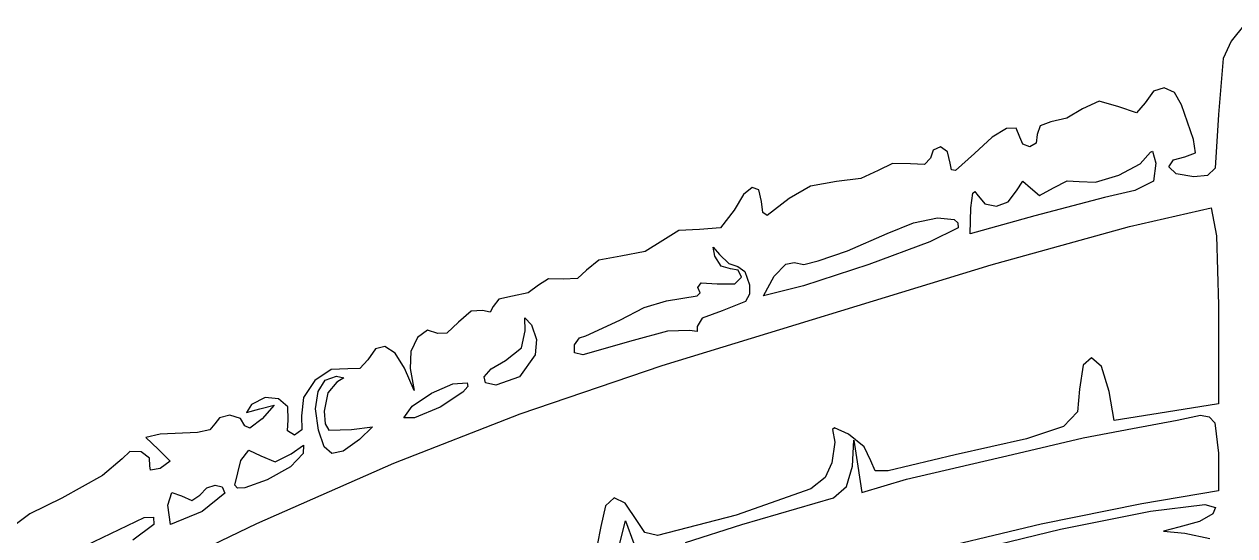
# Model space of a CAD drawing. Extents: x 1 to 276, y 11 to 133.
# Drawn here: x 68.37 to 111.35, y 86.74 to 104.9 of the extents above; entities that cross this region are included whole.
import ezdxf

# ---------------------------------------------------------------- set-up
doc = ezdxf.new("R2010")
doc.units = 0

msp = doc.modelspace()

# ---------------------------------------------------------------- linework, layer by layer
at = {"layer": 'Layer 1'}
for p, q in [((111.700098, 104.901024), (111.219074, 104.303837)), ((111.219074, 104.303837), (110.93748, 103.685351)), ((110.93748, 103.685351), (110.772292, 101.691802)), ((108.458636, 102.519982), (108.169496, 102.114078)), ((108.836379, 102.639276), (108.458636, 102.519982)), ((109.202413, 102.477714), (108.836379, 102.639276)), ((109.45643, 102.041053), (109.202413, 102.477714)), ((105.939586, 101.894297), (105.380477, 101.567845)), ((106.532341, 102.170919), (105.939586, 101.894297)), ((107.227226, 101.96203), (106.532341, 102.170919)), ((107.855391, 101.757595), (107.227226, 101.96203)), ((108.169496, 102.114078), (107.855391, 101.757595)), ((109.88823, 100.80633), (109.45643, 102.041053)), ((105.380477, 101.567845), (104.815283, 101.428983)), ((110.772292, 101.691802), (110.64882, 99.792401)), ((103.245641, 101.198971), (102.735508, 100.895615)), ((103.590211, 101.204936), (103.245641, 101.198971)), ((103.716732, 100.894524), (103.590211, 101.204936)), ((104.439221, 101.295677), (104.334093, 100.982719)), ((104.815283, 101.428983), (104.439221, 101.295677)), ((102.735508, 100.895615), (102.112298, 100.313851)), ((103.820361, 100.645375), (103.716732, 100.894524)), ((104.06951, 100.541746), (103.820361, 100.645375)), ((104.292686, 100.671216), (104.06951, 100.541746)), ((104.334093, 100.982719), (104.292686, 100.671216)), ((109.94979, 100.333607), (109.88823, 100.80633)), ((100.54173, 100.147693), (100.335796, 99.921695)), ((100.645359, 100.426079), (100.54173, 100.147693)), ((100.894508, 100.541746), (100.645359, 100.426079)), ((101.143657, 100.371134), (100.894508, 100.541746)), ((101.247286, 99.961073), (101.143657, 100.371134)), ((102.112298, 100.313851), (101.432274, 99.704207)), ((107.991894, 99.948892), (108.350824, 100.36324)), ((108.350824, 100.36324), (108.428038, 100.393271)), ((108.428038, 100.393271), (108.546263, 99.967423)), ((109.174913, 100.085339), (109.575316, 100.188968)), ((109.575316, 100.188968), (109.94979, 100.333607)), ((99.199542, 99.949255), (98.683295, 99.709895)), ((99.829824, 99.939907), (99.199542, 99.949255)), ((100.335796, 99.921695), (99.829824, 99.939907)), ((101.289625, 99.729105), (101.247286, 99.961073)), ((101.432274, 99.704207), (101.289625, 99.729105)), ((107.23384, 99.544795), (107.991894, 99.948892)), ((108.546263, 99.967423), (108.468255, 99.329689)), ((109.008402, 99.83619), (109.174913, 100.085339)), ((109.267473, 99.587041), (109.008402, 99.83619)), ((110.64882, 99.792401), (110.385339, 99.530271)), ((97.207625, 99.317959), (96.286037, 99.148317)), ((98.070608, 99.423175), (97.207625, 99.317959)), ((98.683295, 99.709895), (98.070608, 99.423175)), ((103.600668, 98.983878), (103.82821, 99.32938)), ((103.82821, 99.32938), (104.091735, 99.094651)), ((104.909122, 99.095356), (105.4016, 99.343976)), ((105.4016, 99.343976), (105.826344, 99.311609)), ((105.826344, 99.311609), (106.403159, 99.287014)), ((106.403159, 99.287014), (107.23384, 99.544795)), ((108.468255, 99.329689), (107.79414, 98.990934)), ((109.890347, 99.483412), (109.267473, 99.587041)), ((110.385339, 99.530271), (109.890347, 99.483412)), ((94.218184, 99.101662), (93.903352, 98.850853)), ((94.452583, 99.025115), (94.218184, 99.101662)), ((94.544504, 98.601467), (94.452583, 99.025115)), ((96.286037, 99.148317), (95.53193, 98.706948)), ((101.980711, 98.384156), (102.05259, 98.906355)), ((102.05259, 98.906355), (102.115153, 98.964387)), ((102.115153, 98.964387), (102.186381, 98.866051)), ((102.186381, 98.866051), (102.477511, 98.527869)), ((103.307157, 98.596969), (103.600668, 98.983878)), ((104.091735, 99.094651), (104.420524, 98.823408)), ((104.420524, 98.823408), (104.909122, 99.095356)), ((107.79414, 98.990934), (106.722753, 98.750692)), ((93.903352, 98.850853), (93.570131, 98.292433)), ((94.590095, 98.217997), (94.544504, 98.601467)), ((95.53193, 98.706948), (94.748366, 98.105461)), ((102.477511, 98.527869), (102.891937, 98.44157)), ((102.891937, 98.44157), (103.307157, 98.596969)), ((106.722753, 98.750692), (104.251543, 98.098758)), ((93.570131, 98.292433), (93.087663, 97.672382)), ((94.748366, 98.105461), (94.590095, 98.217997)), ((99.943016, 97.850529), (100.794892, 98.020309)), ((100.794892, 98.020309), (101.381987, 97.964201)), ((101.952842, 97.461641), (101.980711, 98.384156)), ((104.251543, 98.098758), (101.952842, 97.461641)), ((107.608143, 97.716), (110.507708, 98.386272)), ((110.507708, 98.386272), (110.694637, 97.385309)), ((91.607671, 97.578102), (91.04036, 97.218577)), ((92.345639, 97.6151), (91.607671, 97.578102)), ((93.087663, 97.672382), (92.345639, 97.6151)), ((99.00644, 97.46905), (99.943016, 97.850529)), ((101.524217, 97.668016), (100.522906, 97.171322)), ((101.381987, 97.964201), (101.519965, 97.847005)), ((101.519965, 97.847005), (101.524217, 97.668016)), ((102.694602, 96.358372), (107.608143, 97.716)), ((91.04036, 97.218577), (90.411974, 96.824921)), ((97.595328, 96.85451), (99.00644, 97.46905)), ((100.522906, 97.171322), (98.352169, 96.364369)), ((110.694637, 97.385309), (110.772292, 94.924109)), ((90.411974, 96.824921), (89.551284, 96.661188)), ((92.886095, 96.661188), (92.826078, 96.987816)), ((92.826078, 96.987816), (93.057898, 96.719396)), ((93.057898, 96.719396), (93.383556, 96.399427)), ((96.557808, 96.494677), (97.595328, 96.85451)), ((88.771248, 96.517255), (88.337022, 96.171179)), ((89.551284, 96.661188), (88.771248, 96.517255)), ((91.016724, 92.785569), (102.694602, 96.358372)), ((93.115003, 96.313305), (92.886095, 96.661188)), ((93.442073, 96.220216), (93.115003, 96.313305)), ((93.383556, 96.399427), (93.70207, 96.292182)), ((93.70207, 96.292182), (93.955056, 96.121614)), ((94.997118, 95.953515), (95.408986, 96.386198)), ((95.408986, 96.386198), (95.707613, 96.438938)), ((95.707613, 96.438938), (96.047118, 96.365472)), ((98.352169, 96.364369), (96.03955, 95.605902)), ((96.047118, 96.365472), (96.557808, 96.494677)), ((86.982223, 95.85509), (86.626049, 95.633546)), ((87.505877, 95.849093), (86.982223, 95.85509)), ((88.015509, 95.873876), (87.505877, 95.849093)), ((88.337022, 96.171179), (88.015509, 95.873876)), ((93.722399, 96.16677), (93.442073, 96.220216)), ((93.592974, 95.678789), (93.838948, 95.914357)), ((93.838948, 95.914357), (93.722399, 96.16677)), ((93.955056, 96.121614), (94.12364, 95.649421)), ((94.61259, 95.254662), (94.997118, 95.953515)), ((86.626049, 95.633546), (86.257484, 95.3627)), ((92.282844, 95.552054), (92.407066, 95.716184)), ((92.364937, 95.36673), (92.282844, 95.552054)), ((92.407066, 95.716184), (92.967586, 95.687168)), ((92.967586, 95.687168), (93.592974, 95.678789)), ((94.12364, 95.649421), (94.120641, 95.311768)), ((96.03955, 95.605902), (94.61259, 95.254662)), ((85.220581, 95.140274), (85.019498, 94.876484)), ((85.70424, 95.250076), (85.220581, 95.140274)), ((86.257484, 95.3627), (85.70424, 95.250076)), ((90.383796, 94.844558), (91.170888, 95.080037)), ((91.170888, 95.080037), (92.265426, 95.25109)), ((92.265426, 95.25109), (92.364937, 95.36673)), ((93.97318, 95.060105), (93.150678, 94.72479)), ((94.120641, 95.311768), (93.97318, 95.060105)), ((84.237477, 94.708077), (83.790067, 94.31592)), ((84.643084, 94.735373), (84.237477, 94.708077)), ((84.908946, 94.681045), (84.643084, 94.735373)), ((85.019498, 94.876484), (84.908946, 94.681045)), ((89.51389, 94.391062), (90.383796, 94.844558)), ((93.150678, 94.72479), (92.444725, 94.462852)), ((110.772292, 94.924109), (110.772292, 91.423493)), ((83.790067, 94.31592), (83.376787, 93.931921)), ((86.15121, 94.018528), (86.140009, 94.469511)), ((86.140009, 94.469511), (86.383338, 94.223845)), ((86.383338, 94.223845), (86.559198, 93.707907)), ((88.310211, 93.8372), (89.51389, 94.391062)), ((92.444725, 94.462852), (92.266616, 94.167048)), ((92.266616, 94.167048), (92.266881, 93.994539)), ((82.332476, 93.77736), (82.091672, 93.282396)), ((82.686919, 94.034662), (82.332476, 93.77736)), ((83.052408, 93.924689), (82.686919, 94.034662)), ((83.376787, 93.931921), (83.052408, 93.924689)), ((86.021873, 93.407252), (86.15121, 94.018528)), ((86.559198, 93.707907), (86.511749, 93.165511)), ((87.909455, 93.512644), (88.079274, 93.764351)), ((88.079274, 93.764351), (88.310211, 93.8372)), ((91.205196, 93.999787), (89.986612, 93.672453)), ((91.989333, 94.029464), (91.205196, 93.999787)), ((92.266881, 93.994539), (91.989333, 94.029464)), ((80.837359, 93.377889), (80.569556, 92.979244)), ((81.175805, 93.455627), (80.837359, 93.377889)), ((81.535154, 93.223471), (81.175805, 93.455627)), ((82.091672, 93.282396), (82.067099, 92.679383)), ((85.46047, 92.96478), (86.021873, 93.407252)), ((87.90773, 93.231971), (87.909455, 93.512644)), ((89.986612, 93.672453), (88.206009, 93.16141)), ((80.569556, 92.979244), (80.281469, 92.679074)), ((81.865663, 92.692436), (81.535154, 93.223471)), ((84.942642, 92.664814), (85.46047, 92.96478)), ((86.511749, 93.165511), (85.951405, 92.379125)), ((88.206009, 93.16141), (87.90773, 93.231971)), ((106.263877, 93.056282), (105.961756, 92.792046)), ((106.615343, 92.74366), (106.263877, 93.056282)), ((79.262244, 92.643416), (78.68215, 92.247627)), ((79.861884, 92.669152), (79.262244, 92.643416)), ((80.281469, 92.679074), (79.861884, 92.669152)), ((82.21703, 91.898685), (81.865663, 92.692436)), ((82.067099, 92.679383), (82.21703, 91.898685)), ((84.694986, 92.376655), (84.942642, 92.664814)), ((85.974402, 91.060881), (91.016724, 92.785569)), ((105.961756, 92.792046), (105.8334, 91.941724)), ((106.891734, 91.863407), (106.615343, 92.74366)), ((78.68215, 92.247627), (78.281378, 91.64447)), ((78.8028, 91.858953), (79.056232, 92.267498)), ((79.056232, 92.267498), (79.452308, 92.399983)), ((79.463245, 92.194313), (79.151874, 91.816091)), ((79.452308, 92.399983), (79.719979, 92.341201)), ((79.719979, 92.341201), (79.463245, 92.194313)), ((82.830511, 91.795453), (83.586084, 92.132483)), ((83.586084, 92.132483), (84.09275, 92.169971)), ((84.118123, 92.03957), (83.945421, 91.833465)), ((84.09275, 92.169971), (84.118123, 92.03957)), ((84.741878, 92.161455), (84.694986, 92.376655)), ((85.107692, 92.080366), (84.741878, 92.161455)), ((85.951405, 92.379125), (85.107692, 92.080366)), ((76.918899, 91.647011), (76.440995, 91.395624)), ((77.402492, 91.595913), (76.918899, 91.647011)), ((77.731038, 91.309204), (77.402492, 91.595913)), ((78.281378, 91.64447), (78.219702, 90.996632)), ((78.714666, 91.242645), (78.8028, 91.858953)), ((79.151874, 91.816091), (79.022272, 91.157146)), ((82.143993, 91.334797), (82.830511, 91.795453)), ((83.945421, 91.833465), (83.132136, 91.307782)), ((105.8334, 91.941724), (105.758991, 91.133195)), ((107.068123, 90.82624), (106.891734, 91.863407)), ((76.440995, 91.395624), (76.2598, 91.119354)), ((76.2598, 91.119354), (76.729215, 91.240754)), ((76.729215, 91.240754), (77.246123, 91.379749)), ((77.246123, 91.379749), (76.817409, 90.883743)), ((77.743805, 90.853757), (77.731038, 91.309204)), ((78.814486, 90.486867), (78.714666, 91.242645)), ((79.022272, 91.157146), (79.054397, 90.712276)), ((81.844496, 90.926429), (82.143993, 91.334797)), ((83.132136, 91.307782), (82.222674, 90.923298)), ((105.758991, 91.133195), (105.2675, 90.616734)), ((108.920207, 91.12469), (107.068123, 90.82624)), ((110.772292, 91.423493), (108.920207, 91.12469)), ((75.141714, 90.709823), (74.96043, 90.493967)), ((75.297157, 90.926649), (75.141714, 90.709823)), ((75.670881, 91.01674), (75.297157, 90.926649)), ((76.044605, 90.905747), (75.670881, 91.01674)), ((76.200048, 90.638915), (76.044605, 90.905747)), ((76.817409, 90.883743), (76.381464, 90.554821)), ((77.720168, 90.467641), (77.743805, 90.853757)), ((78.219702, 90.996632), (78.228257, 90.502831)), ((79.054397, 90.712276), (79.188783, 90.480826)), ((81.487573, 89.317144), (85.974402, 91.060881)), ((82.222674, 90.923298), (81.844496, 90.926429)), ((107.713707, 90.546134), (109.307558, 90.84529)), ((109.307558, 90.84529), (110.12565, 91.01674)), ((110.12565, 91.01674), (110.443382, 90.956972)), ((110.443382, 90.956972), (110.641588, 90.745498)), ((110.641588, 90.745498), (110.772292, 89.67442)), ((73.201435, 90.348226), (72.689113, 90.228325)), ((74.524352, 90.405376), (73.201435, 90.348226)), ((74.96043, 90.493967), (74.524352, 90.405376)), ((76.381464, 90.554821), (76.200048, 90.638915)), ((77.967466, 90.311184), (77.720168, 90.467641)), ((78.228257, 90.502831), (77.967466, 90.311184)), ((79.019814, 89.896052), (78.814486, 90.486867)), ((79.188783, 90.480826), (79.992411, 90.504859)), ((79.992411, 90.504859), (80.7291, 90.604739)), ((80.7291, 90.604739), (80.277809, 90.158784)), ((97.137819, 90.565713), (97.065808, 90.512973)), ((97.065808, 90.512973), (97.153297, 90.064372)), ((97.631311, 90.346462), (97.137819, 90.565713)), ((98.191964, 89.896008), (97.631311, 90.346462)), ((105.2675, 90.616734), (103.956527, 90.179449)), ((105.96922, 90.218756), (107.713707, 90.546134)), ((72.689113, 90.228325), (73.123471, 89.812356)), ((77.845052, 89.650784), (78.290169, 89.952365)), ((78.290169, 89.952365), (78.274383, 89.658897)), ((79.290824, 89.653694), (79.019814, 89.896052)), ((80.277809, 90.158784), (79.689496, 89.745901)), ((97.153297, 90.064372), (97.043936, 89.331872)), ((97.772423, 89.205931), (97.825339, 90.134795)), ((97.825339, 90.134795), (97.968214, 89.205225)), ((98.425062, 89.392903), (98.191964, 89.896008)), ((103.956527, 90.179449), (101.423675, 89.60845)), ((103.458499, 89.622914), (105.96922, 90.218756)), ((71.852412, 89.463811), (71.149546, 88.87088)), ((72.120655, 89.725573), (71.852412, 89.463811)), ((72.523043, 89.72275), (72.120655, 89.725573)), ((72.818098, 89.496267), (72.523043, 89.72275)), ((72.828196, 89.220042), (72.818098, 89.496267)), ((73.123471, 89.812356), (73.552625, 89.380291)), ((75.84727, 88.5353), (76.064934, 89.409483)), ((76.064934, 89.409483), (76.339131, 89.772624)), ((76.339131, 89.772624), (76.77049, 89.571409)), ((76.77049, 89.571409), (77.279593, 89.357493)), ((77.279593, 89.357493), (77.845052, 89.650784)), ((78.274383, 89.658897), (77.818797, 89.187366)), ((79.689496, 89.745901), (79.290824, 89.653694)), ((101.423675, 89.60845), (99.042423, 89.039772)), ((99.690477, 88.750494), (103.458499, 89.622914)), ((110.772292, 89.67442), (110.772292, 88.332099)), ((72.856109, 89.062703), (72.828196, 89.220042)), ((73.193321, 89.122322), (72.856109, 89.062703)), ((73.552625, 89.380291), (73.193321, 89.122322)), ((76.630988, 87.16899), (81.487573, 89.317144)), ((77.818797, 89.187366), (76.992961, 88.718215)), ((97.043936, 89.331872), (96.808551, 88.809441)), ((97.561638, 88.484014), (97.772423, 89.205931)), ((97.968214, 89.205225), (98.111442, 88.275302)), ((98.583459, 89.039199), (98.425062, 89.392903)), ((99.042423, 89.039772), (98.583459, 89.039199)), ((71.149546, 88.87088), (69.701877, 88.077394)), ((74.856614, 88.434223), (75.150622, 88.537196)), ((75.150622, 88.537196), (75.393432, 88.478706)), ((76.992961, 88.718215), (76.201057, 88.438506)), ((96.808551, 88.809441), (96.297502, 88.39754)), ((98.111442, 88.275302), (99.690477, 88.750494)), ((73.473427, 87.823746), (73.611231, 88.271157)), ((73.611231, 88.271157), (73.949324, 88.159238)), ((73.949324, 88.159238), (74.324724, 87.987259)), ((74.324724, 87.987259), (74.601964, 88.17723)), ((74.601964, 88.17723), (74.856614, 88.434223)), ((75.494492, 88.251313), (74.689453, 87.600085)), ((75.393432, 88.478706), (75.494492, 88.251313)), ((75.944137, 88.428149), (75.84727, 88.5353)), ((76.201057, 88.438506), (75.944137, 88.428149)), ((96.297502, 88.39754), (93.64739, 87.465324)), ((97.102144, 88.08833), (97.561638, 88.484014)), ((110.772292, 88.332099), (108.047435, 87.874194)), ((69.701877, 88.077394), (68.563689, 87.515661)), ((73.559505, 87.136182), (73.473427, 87.823746)), ((89.008205, 87.800612), (88.83585, 87.069507)), ((89.312453, 88.078055), (89.008205, 87.800612)), ((89.704809, 87.895851), (89.312453, 88.078055)), ((90.141482, 87.248013), (89.704809, 87.895851)), ((93.846709, 87.141826), (97.102144, 88.08833)), ((108.047435, 87.874194), (104.474757, 87.148287)), ((108.35592, 87.608785), (110.280872, 87.841738)), ((110.280872, 87.841738), (110.663824, 87.744046)), ((110.663824, 87.744046), (110.565829, 87.514228)), ((68.563689, 87.515661), (67.999679, 87.091644)), ((70.5556, 86.38547), (72.631875, 87.383171)), ((72.631875, 87.383171), (72.965129, 87.398941)), ((72.965129, 87.398941), (72.966132, 87.135476)), ((74.689453, 87.600085), (73.559505, 87.136182)), ((89.481434, 86.336434), (89.716032, 87.272002)), ((89.716032, 87.272002), (90.017304, 86.458143)), ((90.400305, 86.852152), (90.141482, 87.248013)), ((93.64739, 87.465324), (90.855549, 86.743099)), ((105.160922, 86.970172), (108.35592, 87.608785)), ((110.565829, 87.514228), (110.095432, 87.247169)), ((70.4794, 84.231055), (76.630988, 87.16899)), ((72.966132, 87.135476), (72.226621, 86.575485)), ((88.83585, 87.069507), (88.713133, 86.397625)), ((90.855549, 86.743099), (90.400305, 86.852152)), ((91.852764, 86.497742), (93.846709, 87.141826)), ((96.354035, 84.837436), (105.160922, 86.970172)), ((104.474757, 87.148287), (99.726427, 86.012678)), ((109.36118, 87.037757), (108.82068, 86.898454)), ((108.82068, 86.898454), (109.577433, 86.831382)), ((110.095432, 87.247169), (109.36118, 87.037757)), ((109.577433, 86.831382), (110.45757, 86.640308))]:
    msp.add_line(p, q, dxfattribs=at)

doc.saveas('drawing.dxf')
